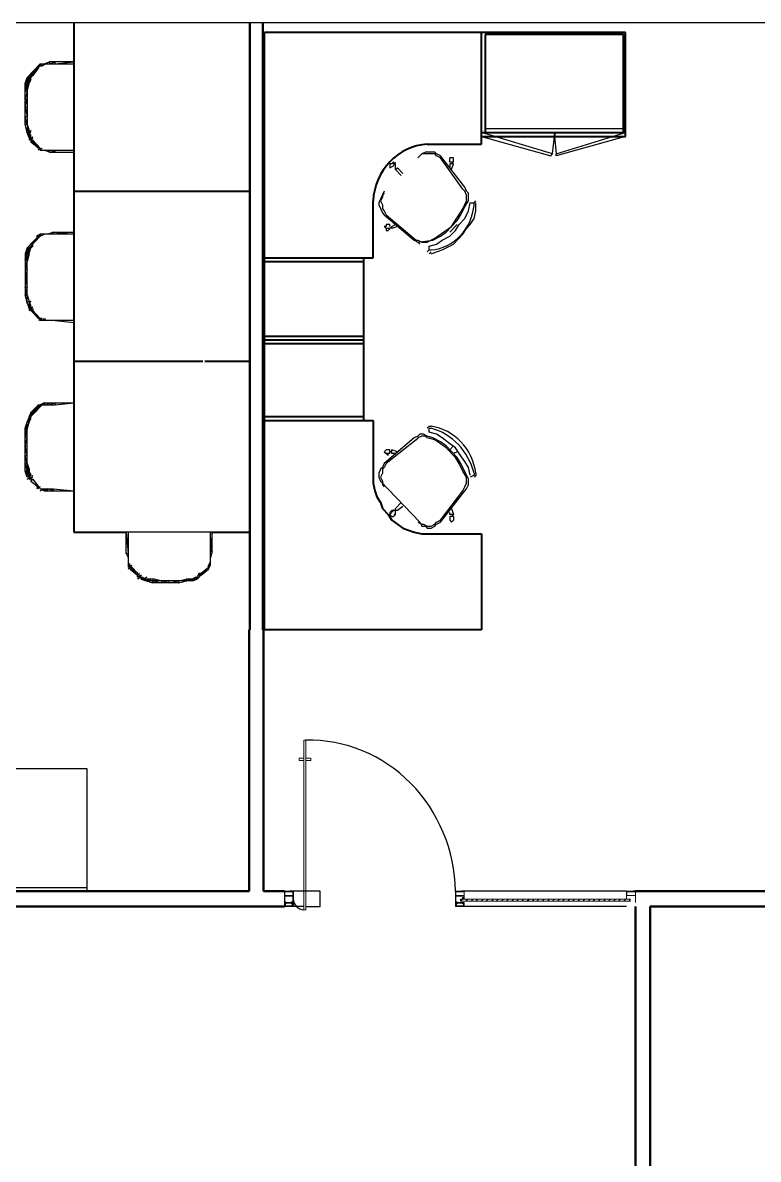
# Model space of a CAD drawing. Header units: millimetres. Extents: x -8 to 5830, y -596 to 3598.
# Drawn here: x 1682.85 to 1686.73, y 2523.61 to 2529.61 of the extents above; entities that cross this region are included whole.
import ezdxf

# ---------------------------------------------------------------- set-up
doc = ezdxf.new("R2010")
doc.units = ezdxf.units.MM
doc.layers.get('0').update_dxf_attribs({"color": 9})

msp = doc.modelspace()

# ---------------------------------------------------------------- linework, layer by layer
at = {"lineweight": 25}
for p, q in [((1692.9999, 2529.6111), (1679.0028, 2529.6111)), ((1682.8722, 2529.3216), (1682.9413, 2529.394)), ((1682.892, 2529.332), (1682.9512, 2529.394)), ((1682.9018, 2529.332), (1682.9315, 2529.3837)), ((1682.9018, 2529.3423), (1682.9315, 2529.3837)), ((1682.9315, 2529.3733), (1682.9018, 2529.332)), ((1682.9018, 2529.332), (1682.9018, 2529.3526)), ((1682.9315, 2529.3837), (1682.9512, 2529.3837)), ((1682.9413, 2529.394), (1683.119, 2529.394)), ((1682.9413, 2529.3837), (1682.9413, 2529.394)), ((1682.9512, 2529.3837), (1682.9709, 2529.394)), ((1682.9512, 2529.3837), (1682.9611, 2529.394)), ((1682.9611, 2529.394), (1682.9907, 2529.4043)), ((1683.119, 2529.4043), (1682.9907, 2529.4043)), ((1682.9907, 2529.4043), (1682.9907, 2529.394)), ((1682.9907, 2529.394), (1683.0203, 2529.4043)), ((1683.0203, 2529.394), (1683.119, 2529.4043)), ((1683.0203, 2529.394), (1683.0203, 2529.4043)), ((1683.119, 2529.4043), (1683.119, 2528.9288)), ((1682.8624, 2529.2906), (1682.8821, 2529.3216)), ((1682.8624, 2529.2906), (1682.8722, 2529.3216)), ((1682.892, 2529.3113), (1682.8624, 2529.2493)), ((1682.8624, 2529.2596), (1682.8722, 2529.301)), ((1682.8722, 2529.301), (1682.892, 2529.332)), ((1682.8821, 2529.332), (1682.8722, 2529.301)), ((1682.9018, 2529.332), (1682.8722, 2529.301)), ((1682.892, 2529.3216), (1682.8722, 2529.2906)), ((1682.8722, 2529.2596), (1682.892, 2529.3216)), ((1682.8821, 2529.3216), (1682.8722, 2529.2906)), ((1682.8722, 2529.3216), (1682.892, 2529.3216)), ((1682.8722, 2529.301), (1682.8722, 2529.2596)), ((1682.8722, 2529.2596), (1682.8821, 2529.301)), ((1682.8722, 2529.301), (1682.8821, 2529.301)), ((1682.8821, 2529.301), (1682.9018, 2529.3423)), ((1682.8821, 2529.332), (1682.9018, 2529.3423)), ((1682.8821, 2529.3216), (1682.9018, 2529.332)), ((1682.8821, 2529.332), (1682.892, 2529.332)), ((1682.8821, 2529.301), (1682.892, 2529.3113)), ((1682.8821, 2529.2906), (1682.8821, 2529.301)), ((1682.892, 2529.3423), (1682.9018, 2529.3423)), ((1682.892, 2529.3113), (1682.892, 2529.332)), ((1682.8624, 2529.2493), (1682.8722, 2529.2906)), ((1682.8624, 2529.0736), (1682.8624, 2529.2906)), ((1682.8821, 2529.2906), (1682.8624, 2529.2906)), ((1682.8624, 2529.2596), (1682.8722, 2529.2596)), ((1682.8722, 2529.2493), (1682.8624, 2529.2079)), ((1682.8624, 2529.2493), (1682.8722, 2529.2493)), ((1682.8722, 2529.2493), (1682.8821, 2529.2906)), ((1682.8722, 2529.2493), (1682.8722, 2529.0322)), ((1682.8624, 2529.2079), (1682.8722, 2529.2079)), ((1682.8624, 2529.1666), (1682.8722, 2529.2079)), ((1682.8624, 2529.1666), (1682.8722, 2529.1666)), ((1682.8624, 2529.1666), (1682.8722, 2529.1149)), ((1682.8722, 2529.1149), (1682.8624, 2529.1149)), ((1682.8722, 2529.0736), (1682.8624, 2529.1149)), ((1682.8722, 2529.0736), (1682.8624, 2529.0736)), ((1682.8722, 2529.0322), (1682.8624, 2529.0736)), ((1682.8722, 2529.0736), (1682.8821, 2529.0425)), ((1682.8821, 2529.0322), (1682.8722, 2529.0736)), ((1685.2906, 2529.0529), (1686.0211, 2529.0529)), ((1682.8722, 2529.0322), (1682.8821, 2529.0322)), ((1682.892, 2529.0012), (1682.8722, 2529.0322)), ((1682.8722, 2529.0322), (1682.892, 2529.0115)), ((1682.8821, 2529.0012), (1682.8722, 2529.0322)), ((1682.8821, 2529.0322), (1682.8821, 2529.0425)), ((1682.892, 2529.0425), (1682.8821, 2529.0219)), ((1682.8821, 2529.0219), (1682.892, 2529.0322)), ((1682.892, 2529.0115), (1682.8821, 2529.0322)), ((1682.8821, 2529.0012), (1682.892, 2529.0012)), ((1682.9018, 2529.0012), (1682.8821, 2528.9909)), ((1682.8821, 2528.9909), (1682.892, 2529.0012)), ((1682.892, 2529.0012), (1682.892, 2529.0219)), ((1682.892, 2528.9909), (1682.9018, 2529.0115)), ((1682.892, 2528.9909), (1682.9018, 2529.0012)), ((1682.892, 2528.9909), (1682.892, 2528.9805)), ((1682.892, 2528.9909), (1682.9018, 2528.9909)), ((1682.892, 2528.9805), (1682.9018, 2528.9909)), ((1682.9018, 2528.9805), (1682.9018, 2528.9909)), ((1682.9315, 2528.9495), (1682.9018, 2528.9909)), ((1682.9018, 2528.9909), (1682.9413, 2528.9495)), ((1685.646, 2528.9185), (1685.2709, 2529.0322)), ((1685.2709, 2529.0322), (1685.2709, 2529.0115)), ((1685.2709, 2529.0115), (1685.6361, 2528.9082)), ((1685.646, 2528.9185), (1685.6559, 2529.0115)), ((1685.6559, 2529.0115), (1685.6657, 2528.9185)), ((1685.6657, 2528.9185), (1686.031, 2529.0322)), ((1686.031, 2529.0115), (1685.6657, 2528.9082)), ((1686.031, 2529.0322), (1686.031, 2529.0115)), ((1682.892, 2528.9805), (1682.9018, 2528.9805)), ((1682.9315, 2528.9495), (1682.892, 2528.9805)), ((1682.9018, 2528.9805), (1682.9315, 2528.9495)), ((1682.9413, 2528.9495), (1682.9315, 2528.9495)), ((1682.9315, 2528.9392), (1682.9413, 2528.9495)), ((1682.9512, 2528.9495), (1682.9413, 2528.9392)), ((1682.9413, 2528.9495), (1682.9413, 2528.9392)), ((1682.9413, 2528.9392), (1683.119, 2528.9392)), ((1682.9907, 2528.9288), (1682.9611, 2528.9392)), ((1682.9907, 2528.9288), (1682.9709, 2528.9392)), ((1682.9907, 2528.9392), (1682.9907, 2528.9288)), ((1683.0203, 2528.9288), (1682.9907, 2528.9392)), ((1683.0203, 2528.9288), (1683.0203, 2528.9392)), ((1682.9907, 2528.9288), (1683.119, 2528.9288)), ((1684.807, 2528.8772), (1684.7971, 2528.8668)), ((1684.807, 2528.8565), (1684.8168, 2528.8772)), ((1684.807, 2528.8668), (1684.807, 2528.8772)), ((1684.955, 2528.9185), (1684.9353, 2528.8978)), ((1684.9748, 2528.9288), (1684.955, 2528.9185)), ((1685.0241, 2528.9185), (1684.955, 2528.9185)), ((1685.0241, 2528.9288), (1684.9748, 2528.9288)), ((1685.034, 2528.9185), (1685.0241, 2528.9288)), ((1685.034, 2528.9082), (1685.0241, 2528.9185)), ((1685.0537, 2528.9082), (1685.034, 2528.9185)), ((1685.0537, 2528.8978), (1685.034, 2528.9082)), ((1685.1821, 2528.7428), (1685.0537, 2528.9082)), ((1685.1722, 2528.7324), (1685.0537, 2528.8978)), ((1685.1031, 2528.8772), (1685.1031, 2528.8978)), ((1685.1228, 2528.8978), (1685.1031, 2528.8978)), ((1685.1031, 2528.8772), (1685.1228, 2528.8772)), ((1685.113, 2528.8668), (1685.1228, 2528.8772)), ((1685.1228, 2528.8772), (1685.1228, 2528.8978)), ((1685.6361, 2528.9082), (1685.646, 2528.9185)), ((1685.6657, 2528.9082), (1685.6657, 2528.9185)), ((1684.7971, 2528.8668), (1684.7872, 2528.8668)), ((1684.7872, 2528.8668), (1684.7872, 2528.8461)), ((1684.7872, 2528.8461), (1684.807, 2528.8565)), ((1684.8168, 2528.8668), (1684.807, 2528.8668)), ((1684.8168, 2528.8358), (1684.8168, 2528.8668)), ((1684.8168, 2528.8358), (1684.8267, 2528.8461)), ((1684.8464, 2528.8048), (1684.8168, 2528.8358)), ((1684.8267, 2528.8461), (1684.8563, 2528.8151)), ((1685.1228, 2528.8668), (1685.1031, 2528.8668)), ((1685.1031, 2528.8668), (1685.1031, 2528.8461)), ((1685.113, 2528.8358), (1685.1228, 2528.8668)), ((1684.7576, 2528.7221), (1684.728, 2528.6601)), ((1684.7477, 2528.6911), (1684.7379, 2528.6704)), ((1684.7576, 2528.7118), (1684.7477, 2528.7014)), ((1684.7477, 2528.7014), (1684.7477, 2528.6911)), ((1685.1821, 2528.7221), (1685.1722, 2528.7324)), ((1685.1919, 2528.7221), (1685.1821, 2528.7428)), ((1685.1919, 2528.7014), (1685.1821, 2528.7221)), ((1685.2018, 2528.7118), (1685.1919, 2528.7221)), ((1685.1919, 2528.6704), (1685.1919, 2528.7014)), ((1685.2018, 2528.6704), (1685.2018, 2528.7118)), ((1684.728, 2528.6601), (1684.728, 2528.6498)), ((1684.728, 2528.6498), (1684.7477, 2528.6084)), ((1684.7379, 2528.6704), (1684.7477, 2528.6498)), ((1684.7477, 2528.6498), (1684.7477, 2528.6291)), ((1685.1623, 2528.5981), (1685.1821, 2528.6394)), ((1685.1722, 2528.6291), (1685.1919, 2528.6704)), ((1685.1821, 2528.6394), (1685.2018, 2528.6704)), ((1685.2018, 2528.6187), (1685.2117, 2528.6601)), ((1685.2117, 2528.6601), (1685.2314, 2528.6601)), ((1685.2314, 2528.6601), (1685.2413, 2528.6704)), ((1685.2314, 2528.6498), (1685.2314, 2528.6601)), ((1685.2413, 2528.6187), (1685.2413, 2528.6601)), ((1684.7477, 2528.6291), (1684.7576, 2528.6187)), ((1684.7477, 2528.6084), (1684.7576, 2528.5981)), ((1684.7576, 2528.6187), (1684.7675, 2528.5981)), ((1684.7576, 2528.5981), (1684.9155, 2528.4637)), ((1684.7675, 2528.5981), (1684.9254, 2528.4637)), ((1685.113, 2528.5361), (1685.1722, 2528.6291)), ((1685.1426, 2528.5671), (1685.1623, 2528.5981)), ((1685.1525, 2528.5464), (1685.1821, 2528.5774)), ((1685.1821, 2528.5774), (1685.2018, 2528.6187)), ((1685.2117, 2528.5464), (1685.2314, 2528.5774)), ((1685.2314, 2528.5774), (1685.2413, 2528.6187)), ((1684.7675, 2528.5361), (1684.7576, 2528.5361)), ((1684.7576, 2528.5361), (1684.7675, 2528.5257)), ((1684.7675, 2528.5464), (1684.7675, 2528.5361)), ((1684.7872, 2528.5464), (1684.7675, 2528.5464)), ((1684.7675, 2528.5257), (1684.7675, 2528.5154)), ((1684.7872, 2528.5257), (1684.7675, 2528.5257)), ((1684.7675, 2528.5154), (1684.7773, 2528.5154)), ((1684.7773, 2528.5154), (1684.7971, 2528.5361)), ((1684.7872, 2528.5361), (1684.7872, 2528.5464)), ((1684.7971, 2528.5361), (1684.8168, 2528.5464)), ((1684.8267, 2528.5361), (1684.7971, 2528.5257)), ((1684.7971, 2528.5257), (1684.7971, 2528.5361)), ((1685.0241, 2528.474), (1685.113, 2528.5361)), ((1685.0834, 2528.505), (1685.1426, 2528.5671)), ((1685.1031, 2528.505), (1685.1426, 2528.5464)), ((1685.1031, 2528.4844), (1685.1327, 2528.5154)), ((1685.1327, 2528.5154), (1685.1525, 2528.5464)), ((1685.1722, 2528.4947), (1685.1919, 2528.5257)), ((1685.1919, 2528.5257), (1685.2117, 2528.5464)), ((1682.9413, 2528.4947), (1682.8722, 2528.4224)), ((1682.8821, 2528.4224), (1682.9413, 2528.4844)), ((1682.9018, 2528.443), (1682.9315, 2528.4844)), ((1682.9413, 2528.4947), (1682.9216, 2528.4844)), ((1682.9216, 2528.4844), (1682.9413, 2528.4844)), ((1682.9315, 2528.4844), (1682.9315, 2528.474)), ((1682.9413, 2528.4947), (1682.9413, 2528.4844)), ((1682.9413, 2528.4844), (1682.9611, 2528.4947)), ((1683.119, 2528.4947), (1682.9413, 2528.4947)), ((1683.0104, 2528.505), (1682.9808, 2528.4947)), ((1683.0104, 2528.4947), (1683.0104, 2528.505)), ((1683.0104, 2528.505), (1683.119, 2528.505)), ((1683.119, 2528.505), (1683.0104, 2528.4947)), ((1683.119, 2528.505), (1683.119, 2528.0296)), ((1684.9155, 2528.4637), (1684.9353, 2528.4534)), ((1684.9254, 2528.4637), (1684.9353, 2528.4637)), ((1684.9353, 2528.4637), (1684.955, 2528.4534)), ((1684.9353, 2528.4534), (1685.0143, 2528.4637)), ((1684.9452, 2528.443), (1684.9353, 2528.4534)), ((1684.955, 2528.4534), (1684.9846, 2528.4534)), ((1684.9846, 2528.4534), (1685.0241, 2528.474)), ((1685.0143, 2528.4637), (1685.0537, 2528.4844)), ((1685.034, 2528.443), (1685.0636, 2528.4637)), ((1685.0537, 2528.4844), (1685.0834, 2528.505)), ((1685.0636, 2528.4637), (1685.1031, 2528.4844)), ((1685.1228, 2528.443), (1685.1722, 2528.4947)), ((1682.8722, 2528.4224), (1682.8624, 2528.3913)), ((1682.8821, 2528.4224), (1682.8624, 2528.3913)), ((1682.8624, 2528.3603), (1682.8722, 2528.3913)), ((1682.8624, 2528.3913), (1682.8821, 2528.3913)), ((1682.8821, 2528.3913), (1682.8624, 2528.3603)), ((1682.8624, 2528.3913), (1682.8624, 2528.1743)), ((1682.8722, 2528.3603), (1682.892, 2528.4224)), ((1682.8722, 2528.3913), (1682.8821, 2528.4224)), ((1682.8722, 2528.3913), (1682.892, 2528.4224)), ((1682.8722, 2528.4224), (1682.892, 2528.4224)), ((1682.8821, 2528.3913), (1682.8722, 2528.35)), ((1682.9018, 2528.4327), (1682.8821, 2528.4224)), ((1682.8821, 2528.412), (1682.9018, 2528.4327)), ((1682.8821, 2528.3913), (1682.8821, 2528.412)), ((1682.9018, 2528.443), (1682.892, 2528.443)), ((1682.9018, 2528.4327), (1682.9018, 2528.443)), ((1684.9846, 2528.4017), (1684.9945, 2528.412)), ((1684.9945, 2528.4327), (1685.034, 2528.443)), ((1684.9945, 2528.412), (1684.9945, 2528.4327)), ((1684.9945, 2528.412), (1685.0044, 2528.412)), ((1684.9945, 2528.3913), (1685.0044, 2528.4017)), ((1685.0044, 2528.3913), (1685.0636, 2528.412)), ((1685.0636, 2528.412), (1685.1228, 2528.443)), ((1682.8624, 2528.3603), (1682.8722, 2528.3603)), ((1682.8722, 2528.3603), (1682.8624, 2528.3086)), ((1682.8722, 2528.1329), (1682.8722, 2528.3603)), ((1682.8722, 2528.3086), (1682.8624, 2528.2673)), ((1682.8624, 2528.3086), (1682.8722, 2528.3086)), ((1682.8624, 2528.2673), (1682.8722, 2528.2156)), ((1682.8624, 2528.2673), (1682.8722, 2528.2673)), ((1682.8722, 2528.1743), (1682.8624, 2528.2156)), ((1682.8624, 2528.2156), (1682.8722, 2528.2156)), ((1682.8722, 2528.1329), (1682.8624, 2528.1743)), ((1682.8624, 2528.1743), (1682.8722, 2528.1743)), ((1682.8722, 2528.1743), (1682.892, 2528.1123)), ((1682.8821, 2528.1433), (1682.8722, 2528.1329)), ((1682.8821, 2528.1123), (1682.8722, 2528.1329)), ((1682.8722, 2528.1329), (1682.8821, 2528.1019)), ((1682.892, 2528.1123), (1682.8722, 2528.1329)), ((1682.892, 2528.1019), (1682.8722, 2528.1329)), ((1682.8821, 2528.1226), (1682.892, 2528.1433)), ((1682.8821, 2528.0916), (1682.9018, 2528.1123)), ((1682.8821, 2528.1019), (1682.8821, 2528.1123)), ((1682.892, 2528.1123), (1682.8821, 2528.0916)), ((1682.8821, 2528.0916), (1682.9018, 2528.1019)), ((1682.8821, 2528.1019), (1682.9018, 2528.1019)), ((1682.892, 2528.1019), (1682.892, 2528.1226)), ((1682.892, 2528.0916), (1682.9018, 2528.1019)), ((1682.9315, 2528.0502), (1682.892, 2528.0916)), ((1682.892, 2528.0916), (1682.9018, 2528.0916)), ((1682.9018, 2528.1019), (1682.9018, 2528.0916)), ((1682.9018, 2528.0916), (1682.9413, 2528.0502)), ((1682.9315, 2528.0502), (1682.9018, 2528.0916)), ((1682.9413, 2528.0502), (1682.9315, 2528.0399)), ((1682.9512, 2528.0502), (1682.9315, 2528.0502)), ((1682.9413, 2528.0399), (1682.9413, 2528.0502)), ((1682.9413, 2528.0399), (1682.9512, 2528.0502)), ((1683.119, 2528.0399), (1682.9413, 2528.0399)), ((1682.9611, 2528.0502), (1682.9512, 2528.0399)), ((1682.9512, 2528.0399), (1682.9709, 2528.0502)), ((1683.0203, 2528.0399), (1683.119, 2528.0296)), ((1682.9413, 2527.5954), (1682.8821, 2527.5334)), ((1682.892, 2527.5541), (1682.8821, 2527.5334)), ((1682.892, 2527.5334), (1682.9611, 2527.6058)), ((1682.9315, 2527.5954), (1682.892, 2527.5541)), ((1682.892, 2527.5541), (1682.9018, 2527.5541)), ((1682.9018, 2527.5437), (1682.9413, 2527.5954)), ((1682.9018, 2527.5541), (1682.9315, 2527.5954)), ((1682.9018, 2527.5437), (1682.9018, 2527.5541)), ((1682.9315, 2527.5954), (1683.0203, 2527.5954)), ((1682.9611, 2527.6058), (1682.9413, 2527.5954)), ((1682.9413, 2527.5851), (1682.9413, 2527.5954)), ((1682.9611, 2527.6058), (1683.119, 2527.6058)), ((1682.9611, 2527.5954), (1682.9709, 2527.6058)), ((1682.9709, 2527.5954), (1682.9907, 2527.6058)), ((1682.9907, 2527.6058), (1682.9907, 2527.5954)), ((1682.9907, 2527.5954), (1683.0203, 2527.6058)), ((1683.0203, 2527.6058), (1683.0203, 2527.5954)), ((1683.0203, 2527.5954), (1683.119, 2527.6058)), ((1683.119, 2527.6058), (1683.119, 2527.1406)), ((1682.8624, 2527.4714), (1682.8722, 2527.5024)), ((1682.8722, 2527.5024), (1682.8624, 2527.461)), ((1682.8821, 2527.5334), (1682.8722, 2527.5024)), ((1682.892, 2527.5334), (1682.8722, 2527.4714)), ((1682.8722, 2527.5024), (1682.892, 2527.5334)), ((1682.8722, 2527.2853), (1682.8722, 2527.5024)), ((1682.8722, 2527.461), (1682.8821, 2527.5024)), ((1682.8821, 2527.5024), (1682.8722, 2527.5024)), ((1682.8821, 2527.5334), (1682.9018, 2527.5437)), ((1682.8821, 2527.5334), (1682.892, 2527.5334)), ((1682.8821, 2527.5024), (1682.892, 2527.5231)), ((1682.892, 2527.5231), (1682.892, 2527.5334)), ((1682.8624, 2527.244), (1682.8624, 2527.4714)), ((1682.8624, 2527.4197), (1682.8722, 2527.4714)), ((1682.8722, 2527.4714), (1682.8624, 2527.4714)), ((1682.8624, 2527.4197), (1682.8722, 2527.461)), ((1684.9452, 2527.4404), (1684.9353, 2527.43)), ((1684.9649, 2527.4404), (1684.9452, 2527.4404)), ((1684.9846, 2527.43), (1684.9649, 2527.4404)), ((1684.9846, 2527.4714), (1684.9945, 2527.4817)), ((1684.9945, 2527.4817), (1685.0044, 2527.4817)), ((1684.9945, 2527.4507), (1684.9945, 2527.4714)), ((1684.9945, 2527.4714), (1685.0044, 2527.4714)), ((1685.034, 2527.4404), (1684.9945, 2527.4507)), ((1685.0636, 2527.4197), (1685.034, 2527.4404)), ((1682.8722, 2527.4197), (1682.8624, 2527.4197)), ((1682.8624, 2527.3784), (1682.8722, 2527.4197)), ((1682.8722, 2527.3267), (1682.8624, 2527.3784)), ((1682.8624, 2527.3784), (1682.8722, 2527.3784)), ((1684.9155, 2527.4197), (1684.7576, 2527.2853)), ((1684.9254, 2527.4094), (1684.7675, 2527.2853)), ((1684.9353, 2527.43), (1684.9155, 2527.4197)), ((1684.9353, 2527.4197), (1684.9254, 2527.4094)), ((1684.955, 2527.43), (1684.9353, 2527.4197)), ((1684.9748, 2527.43), (1684.955, 2527.43)), ((1684.9846, 2527.4197), (1684.9748, 2527.43)), ((1685.0143, 2527.4197), (1684.9846, 2527.43)), ((1685.0241, 2527.4094), (1684.9846, 2527.4197)), ((1685.0537, 2527.399), (1685.0143, 2527.4197)), ((1685.0834, 2527.368), (1685.0241, 2527.4094)), ((1685.0834, 2527.3784), (1685.0537, 2527.399)), ((1685.1031, 2527.3887), (1685.0636, 2527.4197)), ((1685.1426, 2527.3163), (1685.0834, 2527.3784)), ((1685.1327, 2527.368), (1685.1031, 2527.3887)), ((1685.1228, 2527.3784), (1685.1031, 2527.3577)), ((1682.8722, 2527.2853), (1682.8624, 2527.3267)), ((1682.8624, 2527.3267), (1682.8722, 2527.3267)), ((1684.7675, 2527.3577), (1684.7576, 2527.3473)), ((1684.7576, 2527.3473), (1684.7675, 2527.337)), ((1684.7872, 2527.3577), (1684.7675, 2527.3577)), ((1684.7872, 2527.337), (1684.7675, 2527.337)), ((1684.7675, 2527.337), (1684.7773, 2527.3267)), ((1684.7773, 2527.3267), (1684.7773, 2527.337)), ((1684.7872, 2527.337), (1684.7872, 2527.3577)), ((1684.7971, 2527.3473), (1684.7872, 2527.3473)), ((1684.7971, 2527.337), (1684.7971, 2527.3577)), ((1684.8267, 2527.3473), (1684.7971, 2527.3577)), ((1684.8168, 2527.337), (1684.7971, 2527.337)), ((1685.1327, 2527.3163), (1685.0834, 2527.368)), ((1685.1426, 2527.3473), (1685.1228, 2527.337)), ((1685.1525, 2527.337), (1685.1327, 2527.368)), ((1685.1525, 2527.2853), (1685.1327, 2527.3163)), ((1685.1623, 2527.2853), (1685.1426, 2527.3163)), ((1685.1821, 2527.2957), (1685.1525, 2527.337)), ((1682.8722, 2527.2853), (1682.8624, 2527.2853)), ((1682.8624, 2527.2853), (1682.892, 2527.2233)), ((1682.8624, 2527.2853), (1682.8722, 2527.244)), ((1682.8821, 2527.244), (1682.8722, 2527.2853)), ((1682.8722, 2527.2853), (1682.8821, 2527.2543)), ((1682.8821, 2527.2543), (1682.8821, 2527.2336)), ((1684.7379, 2527.2543), (1684.728, 2527.2336)), ((1684.7477, 2527.2647), (1684.7379, 2527.2543)), ((1684.7576, 2527.2853), (1684.7477, 2527.2647)), ((1684.7576, 2527.2647), (1684.7477, 2527.2543)), ((1684.7477, 2527.2543), (1684.7477, 2527.2336)), ((1684.7675, 2527.2853), (1684.7576, 2527.2647)), ((1685.1722, 2527.244), (1685.1525, 2527.2853)), ((1685.2018, 2527.2026), (1685.1623, 2527.2853)), ((1685.2018, 2527.2647), (1685.1821, 2527.2957)), ((1685.2117, 2527.2233), (1685.2018, 2527.2647)), ((1682.8821, 2527.244), (1682.8624, 2527.244)), ((1682.8624, 2527.244), (1682.8821, 2527.213)), ((1682.8722, 2527.213), (1682.8624, 2527.244)), ((1682.8821, 2527.213), (1682.8722, 2527.244)), ((1682.8722, 2527.244), (1682.892, 2527.2233)), ((1682.8722, 2527.2026), (1682.892, 2527.213)), ((1682.8821, 2527.213), (1682.8722, 2527.213)), ((1682.8821, 2527.2233), (1682.892, 2527.2336)), ((1682.892, 2527.2233), (1682.8821, 2527.213)), ((1682.8821, 2527.2026), (1682.9018, 2527.213)), ((1682.892, 2527.2026), (1682.9018, 2527.2233)), ((1682.892, 2527.2026), (1682.892, 2527.1923)), ((1682.892, 2527.2026), (1682.9018, 2527.2026)), ((1682.9018, 2527.2026), (1682.892, 2527.1923)), ((1682.892, 2527.1923), (1682.9315, 2527.1613)), ((1682.9018, 2527.2026), (1682.9315, 2527.1613)), ((1684.728, 2527.2336), (1684.728, 2527.213)), ((1684.728, 2527.213), (1684.7379, 2527.1923)), ((1684.7477, 2527.2336), (1684.7379, 2527.213)), ((1684.7379, 2527.213), (1684.7477, 2527.1923)), ((1684.7379, 2527.1923), (1684.9452, 2526.9752)), ((1684.7477, 2527.1923), (1684.7477, 2527.1716)), ((1685.1919, 2527.213), (1685.1722, 2527.244)), ((1685.1919, 2527.182), (1685.1919, 2527.213)), ((1685.2018, 2527.1716), (1685.2018, 2527.2026)), ((1685.2314, 2527.2233), (1685.2117, 2527.213)), ((1685.2314, 2527.2336), (1685.2314, 2527.2233)), ((1685.2413, 2527.2233), (1685.2314, 2527.213)), ((1685.2413, 2527.2336), (1685.2413, 2527.2233)), ((1682.9413, 2527.1613), (1682.9216, 2527.151)), ((1682.9216, 2527.1613), (1682.9315, 2527.1613)), ((1682.9315, 2527.151), (1682.9413, 2527.1613)), ((1682.9413, 2527.1406), (1682.9611, 2527.151)), ((1682.9413, 2527.151), (1683.0104, 2527.151)), ((1682.9611, 2527.1406), (1682.9413, 2527.151)), ((1682.9611, 2527.151), (1682.9808, 2527.1406)), ((1682.9611, 2527.151), (1682.9611, 2527.1406)), ((1682.9611, 2527.1406), (1683.119, 2527.1406)), ((1683.0104, 2527.1406), (1682.9808, 2527.151)), ((1682.9808, 2527.1406), (1682.9808, 2527.151)), ((1683.0104, 2527.151), (1683.0104, 2527.1406)), ((1683.0104, 2527.151), (1683.119, 2527.1406)), ((1684.7477, 2527.1716), (1684.7576, 2527.1613)), ((1685.0537, 2526.9856), (1685.1722, 2527.1406)), ((1685.0537, 2526.9752), (1685.1821, 2527.1406)), ((1685.1722, 2527.1406), (1685.1821, 2527.1613)), ((1685.1821, 2527.1613), (1685.1919, 2527.182)), ((1685.1821, 2527.1406), (1685.1919, 2527.151)), ((1685.1919, 2527.151), (1685.2018, 2527.1716)), ((1684.8464, 2527.0786), (1684.8168, 2527.0476)), ((1684.807, 2527.0372), (1684.7872, 2527.0166)), ((1684.7971, 2527.0372), (1684.7872, 2527.0269)), ((1684.7872, 2527.0269), (1684.7872, 2527.0166)), ((1684.7872, 2527.0166), (1684.7971, 2527.0062)), ((1684.8267, 2527.0372), (1684.7971, 2527.0372)), ((1684.8168, 2527.0269), (1684.807, 2527.0062)), ((1684.807, 2527.0062), (1684.8168, 2527.0166)), ((1684.8168, 2527.0166), (1684.8168, 2527.0476)), ((1684.8563, 2527.0579), (1684.8267, 2527.0372)), ((1685.1031, 2527.0166), (1685.1031, 2527.0269)), ((1685.1228, 2527.0166), (1685.1031, 2527.0166)), ((1685.113, 2527.0476), (1685.1228, 2527.0166)), ((1685.1228, 2527.0166), (1685.113, 2527.0062)), ((1684.7971, 2527.0062), (1684.807, 2527.0062)), ((1684.9353, 2526.9752), (1684.955, 2526.9649)), ((1684.9452, 2526.9752), (1684.955, 2526.9546)), ((1684.955, 2526.9649), (1684.9649, 2526.9649)), ((1684.955, 2526.9546), (1684.9748, 2526.9546)), ((1684.9649, 2526.9649), (1684.9846, 2526.9546)), ((1684.9748, 2526.9546), (1684.9846, 2526.9442)), ((1684.9846, 2526.9546), (1685.0044, 2526.9546)), ((1685.0044, 2526.9546), (1685.0241, 2526.9649)), ((1685.0044, 2526.9442), (1685.0241, 2526.9546)), ((1685.0241, 2526.9649), (1685.034, 2526.9752)), ((1685.0241, 2526.9546), (1685.034, 2526.9649)), ((1685.034, 2526.9752), (1685.0537, 2526.9856)), ((1685.034, 2526.9649), (1685.0537, 2526.9752)), ((1685.1031, 2527.0062), (1685.1031, 2526.9856)), ((1685.1228, 2527.0062), (1685.1031, 2527.0062)), ((1685.1031, 2526.9856), (1685.113, 2526.9752)), ((1685.113, 2526.9752), (1685.1228, 2526.9856)), ((1685.1228, 2527.0062), (1685.1228, 2526.9856)), ((1683.3954, 2526.8098), (1683.3954, 2526.9235)), ((1683.3954, 2526.9235), (1683.4053, 2526.8098)), ((1683.8495, 2526.9235), (1683.3954, 2526.9235)), ((1683.4053, 2526.9235), (1683.4053, 2526.7375)), ((1683.8495, 2526.9235), (1683.8396, 2526.8202)), ((1683.8396, 2526.7478), (1683.8396, 2526.9235)), ((1683.8495, 2526.8202), (1683.8495, 2526.9235)), ((1684.9846, 2526.9442), (1685.0044, 2526.9442)), ((1683.4053, 2526.8098), (1683.3954, 2526.8098)), ((1683.3954, 2526.8098), (1683.4053, 2526.7892)), ((1683.8396, 2526.8202), (1683.8495, 2526.8202)), ((1683.8495, 2526.8202), (1683.8396, 2526.7892)), ((1683.4053, 2526.7478), (1683.4151, 2526.7582)), ((1683.4053, 2526.7375), (1683.4151, 2526.7478)), ((1683.425, 2526.7478), (1683.4053, 2526.7272)), ((1683.425, 2526.7375), (1683.4053, 2526.7375)), ((1683.4151, 2526.7272), (1683.4151, 2526.7478)), ((1683.4546, 2526.6961), (1683.4151, 2526.7375)), ((1683.4546, 2526.7065), (1683.4151, 2526.7375)), ((1683.4151, 2526.7272), (1683.4546, 2526.6961)), ((1683.425, 2526.7375), (1683.4546, 2526.7065)), ((1683.7705, 2526.6755), (1683.8297, 2526.7375)), ((1683.7902, 2526.7065), (1683.8297, 2526.7375)), ((1683.7902, 2526.6961), (1683.8297, 2526.7272)), ((1683.8396, 2526.7685), (1683.8297, 2526.7478)), ((1683.8297, 2526.7272), (1683.8297, 2526.7478)), ((1683.8297, 2526.7272), (1683.8396, 2526.7478)), ((1683.8297, 2526.7375), (1683.8396, 2526.7478)), ((1683.8297, 2526.7478), (1683.8396, 2526.7478)), ((1683.4546, 2526.6961), (1683.4645, 2526.7065)), ((1683.4546, 2526.6858), (1683.4546, 2526.7065)), ((1683.4645, 2526.6961), (1683.4546, 2526.6961)), ((1683.4546, 2526.6755), (1683.4744, 2526.6961)), ((1683.4744, 2526.6961), (1683.4546, 2526.6858)), ((1683.4744, 2526.6858), (1683.4546, 2526.6755)), ((1683.4744, 2526.6961), (1683.4645, 2526.6858)), ((1683.4744, 2526.6755), (1683.4744, 2526.6858)), ((1683.4744, 2526.6858), (1683.504, 2526.6651)), ((1683.4744, 2526.6858), (1683.5336, 2526.6651)), ((1683.4744, 2526.6858), (1683.4842, 2526.6858)), ((1683.4744, 2526.6755), (1683.5336, 2526.6548)), ((1683.504, 2526.6858), (1683.4842, 2526.6755)), ((1683.504, 2526.6651), (1683.504, 2526.6755)), ((1683.5435, 2526.6755), (1683.504, 2526.6755)), ((1683.7508, 2526.6651), (1683.504, 2526.6651)), ((1683.5336, 2526.6651), (1683.5435, 2526.6755)), ((1683.5336, 2526.6548), (1683.5336, 2526.6651)), ((1683.5336, 2526.6651), (1683.5829, 2526.6548)), ((1683.6718, 2526.6548), (1683.5336, 2526.6548)), ((1683.6224, 2526.6548), (1683.5435, 2526.6755)), ((1683.5829, 2526.6548), (1683.5829, 2526.6651)), ((1683.6224, 2526.6548), (1683.6224, 2526.6651)), ((1683.6224, 2526.6548), (1683.6718, 2526.6651)), ((1683.6718, 2526.6548), (1683.7508, 2526.6755)), ((1683.6718, 2526.6651), (1683.7113, 2526.6755)), ((1683.6718, 2526.6651), (1683.6718, 2526.6548)), ((1683.7113, 2526.6651), (1683.7705, 2526.6858)), ((1683.7113, 2526.6755), (1683.7113, 2526.6651)), ((1683.7508, 2526.6755), (1683.7113, 2526.6755)), ((1683.7409, 2526.6755), (1683.7606, 2526.6858)), ((1683.7804, 2526.6858), (1683.7508, 2526.6651)), ((1683.7804, 2526.6858), (1683.7508, 2526.6755)), ((1683.7508, 2526.6755), (1683.7705, 2526.6858)), ((1683.7705, 2526.6755), (1683.7508, 2526.6651)), ((1683.7508, 2526.6755), (1683.7508, 2526.6651)), ((1683.7606, 2526.6858), (1683.7804, 2526.6858)), ((1683.7705, 2526.6858), (1683.7804, 2526.7065)), ((1683.7804, 2526.7065), (1683.7902, 2526.7065)), ((1683.7804, 2526.6858), (1683.7902, 2526.7065)), ((1683.7804, 2526.7065), (1683.7804, 2526.6858)), ((1683.7902, 2526.6961), (1683.7902, 2526.7065)), ((1681.3847, 2525.6752), (1683.1872, 2525.6752)), ((1683.1872, 2525.6752), (1683.1872, 2525.0276)), ((1681.0998, 2525.0475), (1683.1872, 2525.0475)), ((1683.278, 2525.0276), (1683.1281, 2525.0276)), ((1683.506, 2525.0276), (1683.354, 2525.0276)), ((1683.7318, 2525.0276), (1683.5798, 2525.0276)), ((1683.9576, 2525.0276), (1683.8078, 2525.0276)), ((1684.4198, 2525.0276), (1684.2594, 2525.0276)), ((1684.2763, 2525.0276), (1684.2763, 2524.948)), ((1684.4198, 2524.948), (1684.4198, 2525.0276)), ((1685.1607, 2524.9746), (1685.1712, 2524.9856)), ((1686.0366, 2525.0276), (1685.167, 2525.0276)), ((1685.1881, 2524.9746), (1685.1987, 2524.9856)), ((1685.2155, 2524.9746), (1685.2261, 2524.9856)), ((1685.2409, 2524.9746), (1685.2514, 2524.9856)), ((1685.2683, 2524.9746), (1685.2789, 2524.9856)), ((1685.2957, 2524.9746), (1685.3063, 2524.9856)), ((1685.3232, 2524.9746), (1685.3337, 2524.9856)), ((1685.3485, 2524.9746), (1685.3591, 2524.9856)), ((1685.3759, 2524.9746), (1685.3865, 2524.9856)), ((1685.4034, 2524.9746), (1685.4139, 2524.9856)), ((1685.4308, 2524.9746), (1685.4414, 2524.9856)), ((1685.4561, 2524.9746), (1685.4667, 2524.9856)), ((1685.4836, 2524.9746), (1685.4941, 2524.9856)), ((1685.511, 2524.9746), (1685.5216, 2524.9856)), ((1685.5385, 2524.9746), (1685.549, 2524.9856)), ((1685.5638, 2524.9746), (1685.5743, 2524.9856)), ((1685.5912, 2524.9746), (1685.6018, 2524.9856)), ((1685.6187, 2524.9746), (1685.6292, 2524.9856)), ((1685.6461, 2524.9746), (1685.6566, 2524.9856)), ((1685.6714, 2524.9746), (1685.682, 2524.9856)), ((1685.6989, 2524.9746), (1685.7094, 2524.9856)), ((1685.7263, 2524.9746), (1685.7369, 2524.9856)), ((1685.7537, 2524.9746), (1685.7622, 2524.9856)), ((1685.7791, 2524.9746), (1685.7896, 2524.9856)), ((1685.8065, 2524.9746), (1685.8171, 2524.9856)), ((1685.8339, 2524.9746), (1685.8445, 2524.9856)), ((1685.8614, 2524.9746), (1685.8698, 2524.9856)), ((1685.8867, 2524.9746), (1685.8973, 2524.9856)), ((1685.9141, 2524.9746), (1685.9247, 2524.9856)), ((1685.9416, 2524.9746), (1685.9521, 2524.9856)), ((1685.9669, 2524.9746), (1685.9775, 2524.9856)), ((1685.9943, 2524.9746), (1686.0049, 2524.9856)), ((1686.0218, 2524.9746), (1686.0323, 2524.9856)), ((1686.0492, 2524.9746), (1686.0577, 2524.9834)), ((1686.2223, 2525.0276), (1686.0724, 2525.0276)), ((1686.4502, 2525.0276), (1686.2983, 2525.0276)), ((1686.6761, 2525.0276), (1686.5241, 2525.0276)), ((1684.3333, 2524.948), (1684.2763, 2524.948)), ((1684.3439, 2524.948), (1684.4198, 2524.948)), ((1686.0366, 2524.948), (1685.1797, 2524.948))]:
    msp.add_line(p, q, dxfattribs=at)
at = {"lineweight": 40}
for p, q in [((1683.119, 2529.6111), (1683.119, 2526.9235)), ((1684.0469, 2529.6111), (1684.0469, 2528.7221)), ((1684.1259, 2526.4067), (1684.1259, 2529.5594)), ((1686.031, 2529.5594), (1684.1259, 2529.5594)), ((1685.2709, 2528.9702), (1685.2709, 2529.5594)), ((1686.0211, 2529.549), (1685.2906, 2529.549)), ((1685.2906, 2529.549), (1685.2906, 2529.0322)), ((1686.0211, 2529.0322), (1686.0211, 2529.549)), ((1686.031, 2529.0115), (1686.031, 2529.5594)), ((1685.2709, 2529.0322), (1686.031, 2529.0322)), ((1685.2709, 2529.0115), (1686.031, 2529.0115)), ((1685.6559, 2529.0322), (1685.6559, 2529.0115)), ((1684.9846, 2528.9702), (1685.2709, 2528.9702)), ((1683.119, 2528.7221), (1684.0469, 2528.7221)), ((1684.6984, 2528.3707), (1684.6984, 2528.6704)), ((1684.1259, 2528.3707), (1684.6984, 2528.3707)), ((1684.649, 2528.35), (1684.1259, 2528.35)), ((1684.649, 2527.5127), (1684.649, 2528.3707)), ((1684.1259, 2527.9572), (1684.649, 2527.9572)), ((1684.649, 2527.9365), (1684.1259, 2527.9365)), ((1684.649, 2527.9159), (1684.1259, 2527.9159)), ((1683.8001, 2527.8228), (1683.119, 2527.8228)), ((1684.0469, 2527.8228), (1683.81, 2527.8228)), ((1684.0469, 2526.9235), (1684.0469, 2527.8228)), ((1684.1259, 2527.5334), (1684.649, 2527.5334)), ((1684.1259, 2527.5127), (1684.6984, 2527.5127)), ((1684.6984, 2527.5127), (1684.6984, 2527.182)), ((1684.6984, 2527.182), (1684.7083, 2527.1406)), ((1684.7083, 2527.1406), (1684.7181, 2527.1096)), ((1684.7181, 2527.1096), (1684.7379, 2527.0786)), ((1684.7379, 2527.0786), (1684.7477, 2527.0476)), ((1684.7477, 2527.0476), (1684.7773, 2527.0166)), ((1684.7773, 2527.0166), (1684.7971, 2526.9856)), ((1684.7971, 2526.9856), (1684.8563, 2526.9442)), ((1683.119, 2526.9235), (1683.3954, 2526.9235)), ((1683.8495, 2526.9235), (1684.0469, 2526.9235)), ((1684.8563, 2526.9442), (1684.8859, 2526.9339)), ((1684.8859, 2526.9339), (1684.9155, 2526.9235)), ((1684.9155, 2526.9235), (1684.955, 2526.9132)), ((1684.955, 2526.9132), (1685.2709, 2526.9132)), ((1685.2709, 2526.9132), (1685.2709, 2526.4067)), ((1685.2709, 2526.4067), (1684.1259, 2526.4067))]:
    msp.add_line(p, q, dxfattribs=at)
at = {"lineweight": 50}
for p, q in [((1684.0469, 2529.6111), (1684.0469, 2526.4067)), ((1684.116, 2529.6111), (1684.116, 2526.4067)), ((1684.0442, 2526.4067), (1684.0442, 2525.0276)), ((1684.1201, 2526.4067), (1684.1201, 2525.0276)), ((1684.0442, 2525.0276), (1680.9352, 2525.0276)), ((1684.1201, 2525.0276), (1684.2299, 2525.0276)), ((1690.5426, 2525.0276), (1686.083, 2525.0276)), ((1684.2299, 2524.948), (1680.9352, 2524.948)), ((1686.083, 2522.4528), (1686.083, 2524.948)), ((1686.1611, 2524.948), (1686.1611, 2522.4528)), ((1690.4667, 2524.948), (1686.1611, 2524.948))]:
    msp.add_line(p, q, dxfattribs=at)
at = {"lineweight": 20}
for p, q in [((1685.2808, 2529.6111), (1685.4288, 2529.6111)), ((1686.5739, 2529.6111), (1686.7121, 2529.6111)), ((1684.3333, 2525.8255), (1684.3333, 2524.9304)), ((1684.3439, 2525.8255), (1684.3333, 2525.8255)), ((1684.3439, 2524.9304), (1684.3439, 2525.8255)), ((1684.3333, 2525.7304), (1684.308, 2525.7304)), ((1684.308, 2525.7304), (1684.308, 2525.7172)), ((1684.308, 2525.7172), (1684.3333, 2525.7172)), ((1684.3439, 2525.7304), (1684.3692, 2525.7304)), ((1684.3692, 2525.7172), (1684.3439, 2525.7172)), ((1684.3692, 2525.7304), (1684.3692, 2525.7172)), ((1684.2299, 2524.948), (1684.2299, 2525.0276)), ((1684.2299, 2525.0276), (1684.2763, 2525.0276)), ((1684.232, 2525.0055), (1684.232, 2525.0254)), ((1684.232, 2525.0254), (1684.2742, 2525.0254)), ((1684.2742, 2525.0055), (1684.232, 2525.0055)), ((1684.232, 2525.0011), (1684.232, 2524.9724)), ((1684.2742, 2525.0011), (1684.232, 2525.0011)), ((1684.232, 2524.9724), (1684.2383, 2524.9724)), ((1684.2383, 2524.9657), (1684.2383, 2524.9724)), ((1684.2679, 2524.9724), (1684.2742, 2524.9724)), ((1684.2679, 2524.9724), (1684.2679, 2524.9657)), ((1684.2742, 2525.0254), (1684.2742, 2525.0055)), ((1684.2742, 2525.0011), (1684.2742, 2524.9724)), ((1684.2763, 2525.0276), (1684.2763, 2524.948)), ((1684.3164, 2525.0276), (1684.2869, 2525.0276)), ((1685.1332, 2524.948), (1685.1332, 2525.0276)), ((1685.1797, 2525.0276), (1685.1332, 2525.0276)), ((1685.1353, 2525.0055), (1685.1353, 2525.0254)), ((1685.1353, 2525.0254), (1685.1797, 2525.0254)), ((1685.1797, 2525.0055), (1685.1353, 2525.0055)), ((1685.1797, 2525.0011), (1685.1353, 2525.0011)), ((1685.1353, 2525.0011), (1685.1353, 2524.9724)), ((1685.1417, 2524.9724), (1685.1353, 2524.9724)), ((1685.1417, 2524.9701), (1685.1417, 2524.9724)), ((1685.1607, 2524.9746), (1685.1607, 2524.9856)), ((1685.1607, 2524.9856), (1686.0577, 2524.9856)), ((1686.0577, 2524.9746), (1685.1607, 2524.9746)), ((1685.1712, 2524.99), (1685.1712, 2524.9945)), ((1685.1712, 2524.9945), (1685.1797, 2524.9945)), ((1685.1754, 2524.99), (1685.1712, 2524.99)), ((1685.1797, 2524.9923), (1685.1733, 2524.9923)), ((1685.1754, 2524.9923), (1685.1754, 2524.99)), ((1685.1775, 2524.99), (1685.1775, 2524.9923)), ((1685.1775, 2524.99), (1685.1797, 2524.99)), ((1685.1797, 2524.99), (1685.1797, 2525.0276)), ((1686.0366, 2524.99), (1686.0366, 2525.0276)), ((1686.0366, 2525.0276), (1686.083, 2525.0276)), ((1686.0387, 2525.0055), (1686.0387, 2525.0254)), ((1686.0387, 2525.0254), (1686.083, 2525.0254)), ((1686.083, 2525.0055), (1686.0387, 2525.0055)), ((1686.083, 2525.0276), (1686.083, 2524.9679)), ((1684.2341, 2524.9679), (1684.2299, 2524.9679)), ((1684.232, 2524.9635), (1684.2299, 2524.9613)), ((1684.2763, 2524.948), (1684.2299, 2524.948)), ((1684.232, 2524.9635), (1684.232, 2524.9701)), ((1684.2362, 2524.9701), (1684.232, 2524.9701)), ((1684.232, 2524.9657), (1684.2383, 2524.9657)), ((1684.2404, 2524.9635), (1684.232, 2524.9635)), ((1684.232, 2524.9613), (1684.232, 2524.9503)), ((1684.232, 2524.9591), (1684.2341, 2524.9613)), ((1684.2362, 2524.9547), (1684.232, 2524.9591)), ((1684.232, 2524.9503), (1684.2763, 2524.9503)), ((1684.2341, 2524.9613), (1684.2341, 2524.9635)), ((1684.2341, 2524.9591), (1684.2362, 2524.9613)), ((1684.2341, 2524.9547), (1684.2362, 2524.9591)), ((1684.2362, 2524.9679), (1684.2362, 2524.9701)), ((1684.2362, 2524.9679), (1684.2763, 2524.9679)), ((1684.2362, 2524.9613), (1684.2362, 2524.9635)), ((1684.2658, 2524.9657), (1684.2404, 2524.9657)), ((1684.2404, 2524.9657), (1684.2404, 2524.9635)), ((1684.2658, 2524.9635), (1684.2658, 2524.9657)), ((1684.2742, 2524.9635), (1684.2658, 2524.9635)), ((1684.2679, 2524.9657), (1684.2742, 2524.9657)), ((1684.2763, 2524.9701), (1684.27, 2524.9701)), ((1684.2742, 2524.9591), (1684.27, 2524.9547)), ((1684.27, 2524.9547), (1684.2721, 2524.9591)), ((1684.2721, 2524.9701), (1684.2721, 2524.9679)), ((1684.2721, 2524.9635), (1684.2721, 2524.9591)), ((1684.2721, 2524.9591), (1684.2763, 2524.9635)), ((1684.2742, 2524.9701), (1684.2742, 2524.9635)), ((1684.2742, 2524.9525), (1684.2742, 2524.9613)), ((1684.2763, 2524.9525), (1684.2742, 2524.9525)), ((1684.3333, 2524.9304), (1684.3439, 2524.9304)), ((1685.1332, 2524.9679), (1685.1374, 2524.9679)), ((1685.1797, 2524.948), (1685.1332, 2524.948)), ((1685.1353, 2524.9701), (1685.1353, 2524.9635)), ((1685.1353, 2524.9701), (1685.1396, 2524.9701)), ((1685.1374, 2524.9635), (1685.1353, 2524.9613)), ((1685.1353, 2524.9635), (1685.1438, 2524.9635)), ((1685.1374, 2524.9613), (1685.1353, 2524.9591)), ((1685.1396, 2524.9547), (1685.1353, 2524.9591)), ((1685.1353, 2524.9591), (1685.1353, 2524.9503)), ((1685.1353, 2524.9503), (1685.1797, 2524.9503)), ((1685.1374, 2524.9657), (1685.1374, 2524.9679)), ((1685.1417, 2524.9657), (1685.1374, 2524.9657)), ((1685.1374, 2524.9635), (1685.1374, 2524.9613)), ((1685.1374, 2524.9591), (1685.1396, 2524.9613)), ((1685.1374, 2524.9547), (1685.1396, 2524.9591)), ((1685.1396, 2524.9701), (1685.1396, 2524.9679)), ((1685.1396, 2524.9679), (1685.1733, 2524.9679)), ((1685.1396, 2524.9613), (1685.1396, 2524.9635)), ((1685.1438, 2524.9701), (1685.1417, 2524.9701)), ((1685.1417, 2524.9679), (1685.1417, 2524.9657)), ((1685.1438, 2524.9679), (1685.1438, 2524.9701)), ((1685.1438, 2524.9635), (1685.1438, 2524.9657)), ((1685.1438, 2524.9657), (1685.1691, 2524.9657)), ((1685.1691, 2524.9657), (1685.1691, 2524.9635)), ((1685.1691, 2524.9635), (1685.1775, 2524.9635)), ((1685.1712, 2524.9657), (1685.1712, 2524.9679)), ((1685.1775, 2524.9657), (1685.1712, 2524.9657)), ((1685.1775, 2524.9591), (1685.1733, 2524.9547)), ((1685.1733, 2524.9547), (1685.1754, 2524.9591)), ((1685.1775, 2524.9679), (1685.1754, 2524.9679)), ((1685.1797, 2524.9635), (1685.1754, 2524.9591)), ((1685.1754, 2524.9591), (1685.1754, 2524.9635)), ((1685.1775, 2524.9635), (1685.1775, 2524.9679)), ((1685.1775, 2524.9525), (1685.1775, 2524.9613)), ((1685.1797, 2524.9525), (1685.1775, 2524.9525)), ((1685.1797, 2524.9679), (1685.1797, 2524.948))]:
    msp.add_line(p, q, dxfattribs=at)
at = {"lineweight": 40}
msp.add_ellipse((1685.0021, 2528.6521), major_axis=(0, 0.3186), ratio=0.954968, start_param=0.057543, end_param=1.513253, dxfattribs=at)
at = {"lineweight": 25}
for centre, major_axis, start_param, end_param in [((1684.9822, 2528.673), (0, 0.262), 3.230467, 4.623515), ((1684.9661, 2527.1936), (0, 0.2909), -1.432668, -0.138128), ((1684.9254, 2527.151), (0, 0.3309), -1.318242, -0.252554), ((1684.3586, 2525.0143), (0, 0.8113), -1.554379, 0.018953), ((1684.3338, 2524.9907), (0, 0.0603), 1.617725, 3.132396)]:
    msp.add_ellipse(centre, major_axis=major_axis, ratio=0.954968, start_param=start_param, end_param=end_param, dxfattribs=at)

doc.saveas('drawing.dxf')
